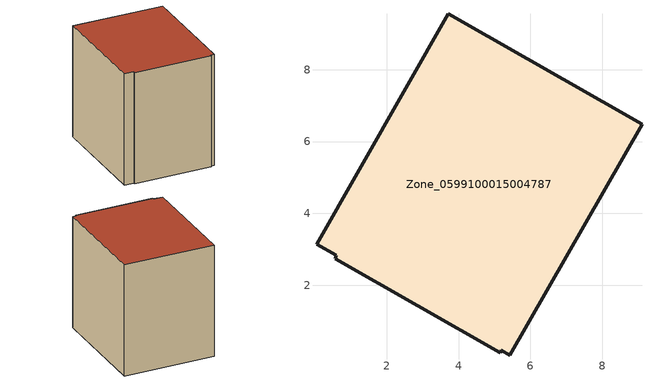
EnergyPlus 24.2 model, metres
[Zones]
Zone_0599100015004787
 floor ground (C_G): 5.42,0.06 5.2,0.19 5.16,0.13 0.57,2.74 0.6,2.83 0.05,3.15 3.71,9.55 9.1,6.48 z0.81
 wall outside (C_F): 5.2,0.19 5.42,0.06 9.1,6.48 3.71,9.55 0.05,3.15 0.6,2.83 0.57,2.74 5.16,0.13 5.2,0.19 z0.81:8.53
 roof outside (C_R): 5.16,0.13 5.2,0.19 5.42,0.06 9.1,6.48 3.71,9.55 0.05,3.15 0.6,2.83 0.57,2.74 z8.53
[BUILDING]
Pand.0599100015004787: North Axis=0; Terrain=City; Loads Convergence Tolerance Value=0.04; Temperature Convergence Tolerance Value=0.4; Solar Distribution=FullExterior; Maximum Number of Warmup Days=25; Minimum Number of Warmup Days=1
[Site:Location]
Rotterdam.The.Hague.AP_ZH_NLD Design_Conditions: Latitude=51.96; Longitude=4.45; Time Zone=1; Elevation=-4.5
[SITE:GROUNDTEMPERATURE:BUILDINGSURFACE]
18, 18, 18, 18, 18, 18, 18, 18, 18, 18, 18, 18
[MATERIAL] Thermal Absorptance=0.9; Solar Absorptance=0.7; Visible Absorptance=0.7
Name | Roughness | Thickness | Conductivity | Density | Specific Heat
G.TC.1946-1964 | MediumSmooth | 0.15 | 1 | 540 | 1210
F.TC.1946-1964 | Rough | 0.3 | 0.857143 | 1920 | 840
R.TC.1946-1964 | MediumRough | 0.2 | 0.235294 | 1500 | 1000
[CONSTRUCTION]
C_G: G.TC.1946-1964
C_F: F.TC.1946-1964
C_R: R.TC.1946-1964
[ZONE]
Zone_0599100015004787: Type=1; Multiplier=1; Ceiling Height=Autocalculate; Volume=Autocalculate; Floor Area=autocalculate; Part of Total Floor Area=Yes
[ZONEINFILTRATION:DESIGNFLOWRATE]
Infil_Zone_0599100015004787: Zone or ZoneList or Space or SpaceList=Zone_0599100015004787; Schedule=AlwaysOn; Design Flow Rate Calculation Method=Flow/Area; Flow Rate per Floor Area=0.003; Constant Term Coefficient=1; Temperature Term Coefficient=0; Velocity Term Coefficient=0; Velocity Squared Term Coefficient=0
[HVACTEMPLATE:ZONE:IDEALLOADSAIRSYSTEM]
Zone_0599100015004787: Maximum Heating Supply Air Temperature=50; Minimum Cooling Supply Air Temperature=13; Maximum Heating Supply Air Humidity Ratio=0.0156; Minimum Cooling Supply Air Humidity Ratio=0.0077; Heating Limit=NoLimit; Cooling Limit=NoLimit; Dehumidification Control Type=ConstantSensibleHeatRatio; Cooling Sensible Heat Ratio=0.7; Dehumidification Setpoint=60; Humidification Control Type=None; Humidification Setpoint=30; Outdoor Air Method=None; Outdoor Air Flow Rate per Person=0.00944; Outdoor Air Flow Rate per Zone Floor Area=0; Outdoor Air Flow Rate per Zone=0; Demand Controlled Ventilation Type=None; Outdoor Air Economizer Type=NoEconomizer; Heat Recovery Type=None; Sensible Heat Recovery Effectiveness=0.7; Latent Heat Recovery Effectiveness=0.65
[ZONECONTROL:THERMOSTAT]
ThermostatControl_Zone_0599100015004787: Zone or ZoneList=Zone_0599100015004787; Control Type Schedule=DualSetpointControlType; Control 1=Thermostat_Zone_0599100015004787; Temperature Difference Between Cutout And Setpoint=0
[THERMOSTATSETPOINT:DUALSETPOINT]
Thermostat_Zone_0599100015004787: Heating Setpoint Temperature Schedule=HeatingSetpoint_Zone_0599100015004787; Cooling Setpoint Temperature Schedule=CoolingSetpoint_Zone_0599100015004787
[SCHEDULE:COMPACT]
HeatingSetpoint_Zone_0599100015004787: Through: 12/31, For: AllDays, Until: 24:00, 21
CoolingSetpoint_Zone_0599100015004787: Through: 12/31, For: AllDays, Until: 24:00, 24
DualSetpointControlType: Through: 12/31, For: AllDays, Until: 24:00, 4
AlwaysOn: Through: 12/31, For: AllDays, Until: 24:00, 1
